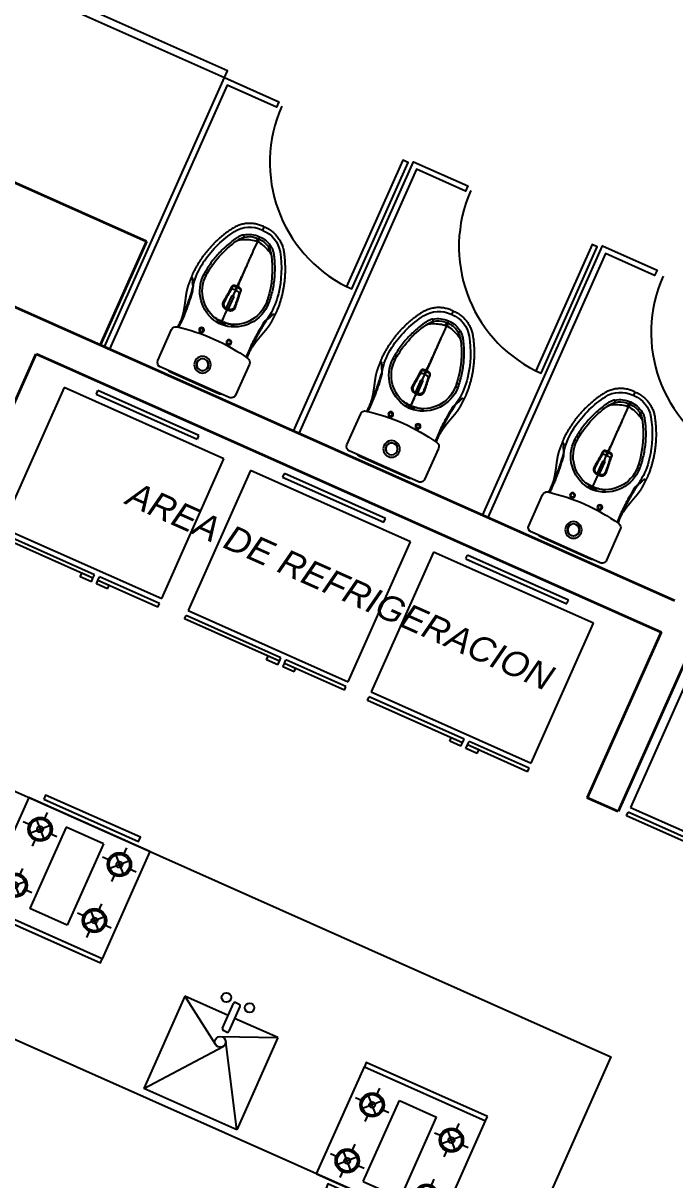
# Model space of a CAD drawing. Header units: millimetres. Extents: x 525387 to 527545, y 2235066 to 2235448.
# Drawn here: x 525570.26 to 525573.13, y 2235263.93 to 2235269.03 of the extents above; entities that cross this region are included whole.
import ezdxf
from ezdxf.enums import TextEntityAlignment as Align

# ---------------------------------------------------------------- set-up
doc = ezdxf.new("R2010")
doc.units = ezdxf.units.MM
doc.layers.add('jardin', color=72, linetype='Continuous', lineweight=5)
doc.layers.add('muro', color=5, linetype='Continuous', lineweight=35)
for name, color, linetype in [('muebles', 2, 'Continuous'), ('MUEBLES FIJOS', 2, 'Continuous'), ('pie de plano', 7, 'Continuous'), ('PISOS', 7, 'Continuous'), ('ventanas', 3, 'Continuous')]:
    doc.layers.add(name, color=color, linetype=linetype)
doc.styles.add('ARIAL', font='ariali.ttf')

# ---------------------------------------------------------------- blocks, each defined once
blk = doc.blocks.new('ESTUFA')
at = {"layer": 'muebles'}
for p, q in [((0.325, 0.5973), (-0.325, 0.5973)), ((-0.325, 0.5973), (-0.325, 0.0223)), ((-0.2106, 0.5275), (-0.2106, 0.5675)), ((0.2143, 0.5275), (0.2143, 0.5675)), ((0.325, 0.5973), (0.325, 0.0223)), ((-0.246, 0.5129), (-0.1753, 0.4422)), ((-0.246, 0.4422), (-0.1753, 0.5129)), ((-0.0985, 0.5384), (-0.0985, 0.1034)), ((0.1015, 0.5384), (-0.0985, 0.5384)), ((0.1015, 0.5384), (0.1015, 0.1034)), ((0.179, 0.5129), (0.2497, 0.4422)), ((0.179, 0.4422), (0.2497, 0.5129)), ((-0.2606, 0.4775), (-0.3006, 0.4775)), ((-0.1206, 0.4775), (-0.1606, 0.4775)), ((0.1643, 0.4775), (0.1243, 0.4775)), ((0.3043, 0.4775), (0.2643, 0.4775)), ((-0.2106, 0.3875), (-0.2106, 0.4275)), ((0.2143, 0.3875), (0.2143, 0.4275)), ((-0.2106, 0.2275), (-0.2106, 0.2675)), ((0.2143, 0.2275), (0.2143, 0.2675)), ((-0.2606, 0.1775), (-0.3006, 0.1775)), ((-0.246, 0.2129), (-0.1753, 0.1422)), ((-0.246, 0.1422), (-0.1753, 0.2129)), ((-0.1206, 0.1775), (-0.1606, 0.1775)), ((0.1643, 0.1775), (0.1243, 0.1775)), ((0.179, 0.2129), (0.2497, 0.1422)), ((0.179, 0.1422), (0.2497, 0.2129)), ((0.3043, 0.1775), (0.2643, 0.1775)), ((-0.2106, 0.0875), (-0.2106, 0.1275)), ((0.2143, 0.0875), (0.2143, 0.1275)), ((0.1015, 0.1034), (-0.0985, 0.1034)), ((0.325, 0.0223), (-0.325, 0.0223))]:
    blk.add_line(p, q, dxfattribs=at)
at = {"layer": 'muebles', "ltscale": 0.35}
for points in [[(-0.2545, 0.6196), (0.2545, 0.6196), (0.2545, 0.6419), (-0.2545, 0.6419)], [(-0.325, 0), (0.325, 0), (0.325, 0.0223), (-0.325, 0.0223)]]:
    blk.add_lwpolyline(points, close=True, dxfattribs=at)
at = {"layer": 'muebles'}
for centre, radius in [((-0.2106, 0.4775), 0.0583), ((-0.2106, 0.4775), 0.05), ((0.2143, 0.4775), 0.0583), ((0.2143, 0.4775), 0.05), ((-0.2106, 0.4775), 0.0146), ((0.2143, 0.4775), 0.0146), ((-0.2106, 0.1775), 0.0583), ((-0.2106, 0.1775), 0.05), ((0.2143, 0.1775), 0.0583), ((0.2143, 0.1775), 0.05), ((-0.2106, 0.1775), 0.0146), ((0.2143, 0.1775), 0.0146)]:
    blk.add_circle(centre, radius, dxfattribs=at)
blk = doc.blocks.new('Muko07pl')
at = {"color": 0, "linetype": 'ByBlock'}
for p, q in [((-0.2238, 0), (0.2238, 0)), ((-0.2238, -0.0155), (-0.2238, 0)), ((0.2238, -0.0155), (0.2238, 0)), ((-0.3543, -0.0443), (0.3543, -0.0443)), ((-0.3543, -0.6643), (-0.3543, -0.0443)), ((-0.2238, -0.0177), (0.2238, -0.0177)), ((0.3543, -0.0443), (0.3543, -0.6643)), ((0.3543, -0.6643), (-0.3543, -0.6643)), ((-0.3543, -0.6864), (-0.0886, -0.6864)), ((-0.3543, -0.7019), (-0.3543, -0.6864)), ((-0.3543, -0.7019), (-0.0886, -0.7019)), ((-0.1383, -0.7019), (-0.0886, -0.7019)), ((-0.1383, -0.7174), (-0.1383, -0.7019)), ((-0.0886, -0.7019), (-0.0886, -0.6864)), ((-0.0886, -0.7174), (-0.0886, -0.7019)), ((-0.0663, -0.6864), (0.3543, -0.6864)), ((-0.0663, -0.7019), (-0.0663, -0.6864)), ((-0.0663, -0.7174), (-0.0663, -0.7019)), ((-0.0663, -0.7019), (-0.0166, -0.7019)), ((-0.0663, -0.7019), (0.3543, -0.7019)), ((-0.0166, -0.7174), (-0.0166, -0.7019)), ((0.3543, -0.7019), (0.3543, -0.6864)), ((-0.1383, -0.7174), (-0.0886, -0.7174)), ((-0.0663, -0.7174), (-0.0166, -0.7174))]:
    blk.add_line(p, q, dxfattribs=at)
blk = doc.blocks.new('XR-PE-N1 TLFAI QRO$0$WC-BOLMEN-PLANTA')
for p, q in [((-0.0254, -0.099), (-0.026, -0.099)), ((0.0256, -0.099), (0.0261, -0.099)), ((-0.026, -0.1095), (-0.0254, -0.1095)), ((0.0261, -0.1095), (0.0256, -0.1095)), ((-0.0171, -0.3116), (-0.0186, -0.3011)), ((-0.0079, -0.3105), (-0.0087, -0.3)), ((0.0001, -0.3102), (0.0001, -0.2995)), ((0.008, -0.3105), (0.0088, -0.3)), ((0.0172, -0.3116), (0.0187, -0.3011)), ((-0.0092, -0.3132), (-0.0171, -0.3116)), ((0.0001, -0.3132), (-0.0092, -0.3132)), ((0.0001, -0.3132), (-0.0079, -0.3105)), ((0.0001, -0.3102), (0.0001, -0.3132)), ((0.0001, -0.3132), (0.008, -0.3105)), ((0.0001, -0.3132), (0.0093, -0.3132)), ((0.0093, -0.3132), (0.0172, -0.3116)), ((-0.0047, -0.3748), (-0.0027, -0.3746)), ((-0.0047, -0.3762), (-0.0047, -0.3748)), ((0.0048, -0.3762), (-0.0047, -0.3762)), ((-0.0047, -0.3763), (-0.0047, -0.436)), ((-0.0002, -0.3743), (-0.0027, -0.3746)), ((-0.0027, -0.3746), (-0.0027, -0.3746)), ((-0.0009, -0.3708), (-0.0011, -0.3709)), ((-0.001, -0.3699), (-0.0009, -0.3699)), ((-0.0002, -0.3743), (0.0003, -0.3743)), ((0.0028, -0.3746), (0.0003, -0.3743)), ((0.001, -0.3699), (0.0012, -0.3699)), ((0.0013, -0.3709), (0.001, -0.3708)), ((0.0029, -0.3746), (0.0028, -0.3746)), ((0.0029, -0.3746), (0.0048, -0.3748)), ((0.0048, -0.3762), (0.0048, -0.3748)), ((0.0048, -0.3763), (0.0048, -0.436)), ((0.0048, -0.436), (-0.0047, -0.436)), ((0.0001, -0.436), (0.0001, -0.464)), ((-0.1456, -0.4698), (-0.1562, -0.4704)), ((-0.1456, -0.4698), (-0.1456, -0.4698)), ((-0.1456, -0.4698), (-0.1456, -0.4698)), ((-0.0023, -0.4784), (-0.001, -0.4785)), ((-0.001, -0.4821), (-0.0016, -0.482)), ((0.0011, -0.4785), (0.0025, -0.4784)), ((0.0017, -0.482), (0.0011, -0.4821)), ((0.1446, -0.4839), (0.1446, -0.4839)), ((0.1457, -0.4698), (0.1457, -0.4698)), ((0.1457, -0.4698), (0.1563, -0.4704)), ((0.1457, -0.4698), (0.1457, -0.4698)), ((0.0001, -0.6985), (0.0001, -0.6514)), ((-0.0673, -0.6784), (-0.06, -0.6927)), ((-0.06, -0.6927), (-0.0662, -0.7012)), ((-0.007, -0.6985), (0.0001, -0.7098)), ((-0.007, -0.6985), (0.0001, -0.6985)), ((0.0001, -0.6985), (0.0001, -0.7098)), ((0.0072, -0.6985), (0.0001, -0.6985)), ((0.0072, -0.6985), (0.0001, -0.7098)), ((0.0001, -0.7098), (0.0001, -0.7117)), ((0.0001, -0.7218), (0.0001, -0.7117)), ((0.0675, -0.6784), (0.0601, -0.6927)), ((0.0601, -0.6927), (0.0664, -0.7012)), ((0.0001, -0.7697), (0.0001, -0.7533))]:
    blk.add_line(p, q)
blk.add_lwpolyline([(0.1667, -0.02), (-0.1667, -0.02, 0.413387), (-0.1876, -0.0409), (-0.1876, -0.1905, 0.356654), (-0.171, -0.2109, 0.100636), (0.1711, -0.2109, 0.356516), (0.1877, -0.1905), (0.1877, -0.0409, 0.415081)], format="xyb", close=True)
for points in [[(-0.1288, -0.02, -0.066495), (-0.1169, -0.0179), (0.113, -0.0179, -0.088429), (0.1289, -0.02)], [(0.1552, -0.485, 0.011317), (0.1563, -0.4704, 0.387101), (0.0187, -0.3011, 0.013621), (0.0088, -0.3), (0.0001, -0.2995), (-0.0087, -0.3, 0.013621), (-0.0186, -0.3011, 0.387101), (-0.1562, -0.4704, 0.011317), (-0.155, -0.485)], [(0.1457, -0.4698, 0.386748), (0.0172, -0.3116)]]:
    blk.add_lwpolyline(points, format="xyb")
for centre, radius in [((0.0001, -0.1042), 0.0365), ((0.0001, -0.1042), 0.0266), ((0.0001, -0.1042), 0.026), ((-0.0658, -0.2422), 0.0112), ((-0.0658, -0.2422), 0.00767), ((0.066, -0.2422), 0.0112), ((0.066, -0.2422), 0.00767)]:
    blk.add_circle(centre, radius)
for centre, radius, start, end in [((-0.3577, -0.238), 0.191, 352.6608, 1.9892), ((0.357, -0.238), 0.1902, 180.3084, 187.357), ((0.357, -0.238), 0.1902, 178.0076, 178.3938), ((0.0056, -0.4613), 0.1514, 98.6327, 183.2082), ((-0.0092, -0.4337), 0.1204, 90, 104.7545), ((0.0059, -0.4721), 0.1621, 94.8594, 98.1547), ((0.0018, -0.4302), 0.12, 90.851, 94.6362), ((-7.4242, -0.212), 7.4248, 358.78118, 359.21932), ((-0.0017, -0.4302), 0.12, 85.3638, 89.149), ((7.4243, -0.212), 7.4248, 180.78031, 181.21882), ((-0.0058, -0.4721), 0.1621, 81.8453, 85.1406), ((0.0093, -0.4337), 0.1204, 75.2459, 90), ((-0.0398, -0.4409), 0.1429, 163.8324, 172.9595), ((-0.0399, -0.4409), 0.1429, 157.0186, 163.8335), ((-0.0686, -0.3974), 0.0413, 4.564, 6.0134), ((4.0979, -0.0243), 4.1418, 185.1226, 186.1701), ((0.0001, -0.3764), 0.00654, 81.8012, 98.1988), ((0.0985, -0.3533), 0.1009, 190.0345, 192.0312), ((0.0001, -0.3788), 0.00802, 83.3196, 96.6804), ((-0.0983, -0.3533), 0.1009, 347.9688, 349.9655), ((-4.0545, -0.0286), 4.0984, 353.8244, 354.883), ((0.0687, -0.3974), 0.0413, 173.9866, 175.436), ((0.04, -0.4409), 0.1429, 16.1665, 22.9814), ((0.04, -0.4409), 0.1429, 7.0405, 16.1676), ((-0.2014, -0.4333), 0.000405, 245.7609, 248.4178), ((0.1506, -0.4644), 0.3348, 172.9595, 190.4916), ((-0.1505, -0.4644), 0.3348, 349.5084, 7.0405), ((0.2015, -0.4333), 0.000405, 291.5822, 294.2391), ((-0.1062, -0.9053), 0.4231, 95.1813, 96.6239), ((0.168, -0.4518), 0.314, 183.2759, 185.8632), ((0.2884, -0.4388), 0.4352, 185.9462, 212.4877), ((-0.0226, -0.4643), 0.000874, 177.5299, 185.3559), ((0.5527, -0.4812), 0.5537, 178.2435, 179.7223), ((0.0001, -0.4699), 0.00872, 262.9924, 277.0076), ((0.0001, -0.4784), 0.00387, 254.6943, 285.3057), ((-0.0006, -0.4632), 0.00107, 263.4365, 309.8712), ((0.0008, -0.4632), 0.00107, 230.1288, 276.5635), ((-0.5526, -0.4812), 0.5537, 0.2777, 1.7565), ((0.0228, -0.4643), 0.000874, 354.6441, 2.4701), ((-0.2883, -0.4388), 0.4352, 327.5123, 354.0538), ((-0.1678, -0.4518), 0.314, 354.1368, 356.7241), ((0.1064, -0.9053), 0.4231, 83.3761, 84.8187), ((0.2884, -0.4389), 0.4749, 190.4916, 213.0094), ((-0.2883, -0.4389), 0.4749, 326.9906, 349.5084), ((-0.0447, -0.6358), 0.0483, 211.4586, 242.0451), ((0.0448, -0.6358), 0.0483, 297.9549, 328.5847), ((-0.0071, -0.6308), 0.1226, 213.0094, 272.1861), ((-0.0128, -0.6303), 0.0783, 212.6694, 232.8909), ((0.0226, -0.509), 0.1918, 242.0447, 261.1157), ((-0.0024, -0.6128), 0.109, 234.1381, 271.274), ((-0.0058, -0.6227), 0.0886, 232.2656, 265.0335), ((0.2711, 3.0695), 3.7911, 265.6956, 265.7732), ((0.0009, -0.5936), 0.1181, 265.4841, 269.5711), ((0.0025, -0.6128), 0.109, 268.726, 305.8619), ((-0.0008, -0.5936), 0.1181, 270.4289, 274.5159), ((0.0072, -0.6308), 0.1226, 267.8139, 326.9906), ((-0.0225, -0.509), 0.1918, 278.8843, 297.9553), ((-0.2709, 3.0695), 3.7911, 274.2268, 274.3044), ((0.0059, -0.6227), 0.0886, 274.9692, 307.7317), ((0.0129, -0.6303), 0.0783, 307.1091, 327.3306), ((0.0001, -0.8174), 0.0641, 90, 92.1861), ((0.0001, -0.8174), 0.0641, 87.8139, 90)]:
    blk.add_arc(centre, radius, start, end)
for centre, major_axis, ratio, start_param, end_param in [((-0.0017, -0.368), (0.0003, -0.00329), 0.175516, 0.517002, 0.934789), ((-0.0014, -0.368), (0.00042, -0.00328), 0.112993, 0.515813, 0.92953), ((0.0015, -0.368), (-0.00042, -0.00328), 0.112993, -0.92953, -0.515813), ((0.0018, -0.368), (-0.0003, -0.00329), 0.175516, -0.934789, -0.517002), ((0.0018, -0.4817), (-0.00051, 0.00327), 0.239512, 0.248774, 1.669239), ((0.0029, -0.4815), (-0.00018, 0.0033), 0.371387, 0.262858, 1.681654)]:
    blk.add_ellipse(centre, major_axis=major_axis, ratio=ratio, start_param=start_param, end_param=end_param)
for points, degree, knots in [([(-0.1169, -0.0179), (-0.1169, -0.0179), (-0.1169, -0.0179), (-0.1169, -0.018), (-0.1169, -0.0181), (-0.1169, -0.0182), (-0.1169, -0.0183), (-0.1169, -0.0185), (-0.1169, -0.0187), (-0.1169, -0.0192), (-0.1168, -0.0195), (-0.1168, -0.0199), (-0.1168, -0.0199), (-0.1168, -0.0199)], 3, [0, 0, 0, 0, 0.125, 0.125, 0.1875, 0.1875, 0.25, 0.25, 0.375, 0.375, 0.5, 0.5, 0.5168859, 0.5168859, 0.5168859, 0.5168859]), ([(0.1131, -0.0199), (0.1131, -0.0199), (0.1131, -0.0199), (0.1131, -0.0195), (0.1131, -0.0192), (0.113, -0.0187), (0.113, -0.0185), (0.113, -0.0183), (0.113, -0.0182), (0.113, -0.0181), (0.113, -0.018), (0.113, -0.0179), (0.113, -0.0179), (0.113, -0.0179)], 3, [0.4831141, 0.4831141, 0.4831141, 0.4831141, 0.5, 0.5, 0.625, 0.625, 0.75, 0.75, 0.8125, 0.8125, 0.875, 0.875, 1, 1, 1, 1]), ([(-0.1788, -0.4034), (-0.1776, -0.3954), (-0.1766, -0.3874), (-0.1746, -0.3713), (-0.1736, -0.3633), (-0.1724, -0.3513), (-0.1719, -0.3473), (-0.1714, -0.3412), (-0.1712, -0.3392), (-0.1708, -0.3352), (-0.1706, -0.3332), (-0.1703, -0.3292), (-0.1701, -0.3272), (-0.1698, -0.3231), (-0.1696, -0.3211), (-0.1693, -0.3171), (-0.1692, -0.3151), (-0.1689, -0.3111), (-0.1687, -0.309), (-0.1683, -0.303), (-0.1681, -0.299), (-0.1677, -0.2909), (-0.1675, -0.2869), (-0.1671, -0.2788), (-0.167, -0.2747), (-0.1668, -0.2667), (-0.1667, -0.2626), (-0.1665, -0.2505), (-0.1665, -0.2424), (-0.1669, -0.2267), (-0.1672, -0.2191), (-0.1677, -0.2115)], 3, [0, 0, 0, 0, 0.125, 0.125, 0.25, 0.25, 0.3125, 0.3125, 0.34375, 0.34375, 0.375, 0.375, 0.40625, 0.40625, 0.4375, 0.4375, 0.46875, 0.46875, 0.5, 0.5, 0.5625, 0.5625, 0.625, 0.625, 0.6875, 0.6875, 0.75, 0.75, 0.875, 0.875, 0.9929148, 0.9929148, 0.9929148, 0.9929148]), ([(-0.1623, -0.2126), (-0.1619, -0.219), (-0.1617, -0.2255), (-0.1613, -0.2393), (-0.1612, -0.2466), (-0.1613, -0.2612), (-0.1615, -0.2686), (-0.162, -0.2832), (-0.1624, -0.2905), (-0.163, -0.3014), (-0.1633, -0.3051), (-0.1638, -0.3124), (-0.1641, -0.316), (-0.1647, -0.3233), (-0.165, -0.3269), (-0.1656, -0.3342), (-0.166, -0.3379), (-0.1678, -0.3561), (-0.1695, -0.3706), (-0.1714, -0.3851)], 3, [0.0139863, 0.0139863, 0.0139863, 0.0139863, 0.125, 0.125, 0.25, 0.25, 0.375, 0.375, 0.5, 0.5, 0.5625, 0.5625, 0.625, 0.625, 0.6875, 0.6875, 0.75, 0.75, 1, 1, 1, 1]), ([(0.1715, -0.3851), (0.1696, -0.3706), (0.1679, -0.3561), (0.1661, -0.3379), (0.1658, -0.3342), (0.1651, -0.3269), (0.1648, -0.3233), (0.1642, -0.316), (0.1639, -0.3124), (0.1634, -0.3051), (0.1632, -0.3014), (0.1625, -0.2905), (0.1622, -0.2832), (0.1616, -0.2686), (0.1615, -0.2612), (0.1614, -0.2466), (0.1614, -0.2393), (0.1618, -0.2255), (0.1621, -0.219), (0.1624, -0.2124)], 3, [0, 0, 0, 0, 0.25, 0.25, 0.3125, 0.3125, 0.375, 0.375, 0.4375, 0.4375, 0.5, 0.5, 0.625, 0.625, 0.75, 0.75, 0.875, 0.875, 0.9867119, 0.9867119, 0.9867119, 0.9867119]), ([(0.1678, -0.2115), (0.1673, -0.2191), (0.167, -0.2267), (0.1667, -0.2424), (0.1666, -0.2505), (0.1668, -0.2626), (0.1669, -0.2666), (0.1671, -0.2747), (0.1673, -0.2787), (0.1676, -0.2868), (0.1678, -0.2908), (0.1682, -0.2989), (0.1685, -0.3029), (0.1689, -0.309), (0.169, -0.311), (0.1693, -0.315), (0.1694, -0.3171), (0.1697, -0.3211), (0.1699, -0.3231), (0.1702, -0.3271), (0.1704, -0.3291), (0.1708, -0.3332), (0.1709, -0.3352), (0.1713, -0.3392), (0.1715, -0.3412), (0.1721, -0.3472), (0.1725, -0.3513), (0.1738, -0.3633), (0.1747, -0.3713), (0.1767, -0.3874), (0.1778, -0.3954), (0.1789, -0.4034)], 3, [0.0068379, 0.0068379, 0.0068379, 0.0068379, 0.125, 0.125, 0.25, 0.25, 0.3125, 0.3125, 0.375, 0.375, 0.4375, 0.4375, 0.5, 0.5, 0.53125, 0.53125, 0.5625, 0.5625, 0.59375, 0.59375, 0.625, 0.625, 0.65625, 0.65625, 0.6875, 0.6875, 0.75, 0.75, 0.875, 0.875, 1, 1, 1, 1]), ([(-0.2016, -0.4337), (-0.2014, -0.4274), (-0.2013, -0.4224), (-0.2011, -0.417), (-0.2009, -0.4124), (-0.2006, -0.4077), (-0.2003, -0.4035), (-0.2, -0.3993), (-0.1996, -0.3954), (-0.1992, -0.3915), (-0.1987, -0.3878), (-0.1982, -0.3841), (-0.1975, -0.3805), (-0.1969, -0.3769), (-0.1961, -0.3731), (-0.1953, -0.3695), (-0.1943, -0.3655), (-0.1934, -0.3617), (-0.1922, -0.3574), (-0.1911, -0.3533), (-0.1897, -0.3484), (-0.189, -0.3462), (-0.1882, -0.3435), (-0.1877, -0.3416), (-0.1868, -0.3385), (-0.186, -0.3358), (-0.1852, -0.3332), (-0.1844, -0.3305), (-0.1836, -0.3278), (-0.1818, -0.3215), (-0.1803, -0.3165), (-0.1786, -0.3102), (-0.1771, -0.3047), (-0.1755, -0.2985), (-0.1741, -0.2928), (-0.1726, -0.2865), (-0.1714, -0.2808), (-0.1702, -0.2747), (-0.1693, -0.2691), (-0.1687, -0.2657), (-0.1683, -0.2624)], 2, [0, 0, 0, 0.0433509, 0.0433509, 0.0867025, 0.0867025, 0.1300541, 0.1300541, 0.1734057, 0.1734057, 0.2167573, 0.2167573, 0.2601088, 0.2601088, 0.3034604, 0.3034604, 0.346812, 0.346812, 0.3901636, 0.3901636, 0.4335152, 0.4335152, 0.4551909, 0.4551909, 0.4768667, 0.4768667, 0.4985425, 0.4985425, 0.5202183, 0.5202183, 0.5635699, 0.5635699, 0.6069215, 0.6069215, 0.6502731, 0.6502731, 0.6936246, 0.6936246, 0.7369762, 0.7369762, 0.7621848, 0.7621848, 0.7621848]), ([(0.2017, -0.4337), (0.2016, -0.4274), (0.2014, -0.4224), (0.2012, -0.417), (0.201, -0.4124), (0.2008, -0.4077), (0.2005, -0.4035), (0.2001, -0.3993), (0.1997, -0.3954), (0.1993, -0.3915), (0.1988, -0.3878), (0.1983, -0.3841), (0.1977, -0.3805), (0.197, -0.3769), (0.1962, -0.3731), (0.1954, -0.3695), (0.1944, -0.3655), (0.1935, -0.3617), (0.1923, -0.3574), (0.1912, -0.3533), (0.1898, -0.3484), (0.1892, -0.3462), (0.1884, -0.3435), (0.1878, -0.3416), (0.1869, -0.3385), (0.1861, -0.3358), (0.1853, -0.3332), (0.1845, -0.3305), (0.1837, -0.3278), (0.1819, -0.3215), (0.1805, -0.3165), (0.1787, -0.3102), (0.1773, -0.3047), (0.1756, -0.2985), (0.1742, -0.2928), (0.1727, -0.2865), (0.1716, -0.2808), (0.1703, -0.2747), (0.1694, -0.2691), (0.1688, -0.2657), (0.1684, -0.2624)], 2, [0, 0, 0, 0.0433509, 0.0433509, 0.0867025, 0.0867025, 0.1300541, 0.1300541, 0.1734057, 0.1734057, 0.2167573, 0.2167573, 0.2601088, 0.2601088, 0.3034604, 0.3034604, 0.346812, 0.346812, 0.3901636, 0.3901636, 0.4335152, 0.4335152, 0.4551909, 0.4551909, 0.4768667, 0.4768667, 0.4985425, 0.4985425, 0.5202183, 0.5202183, 0.5635699, 0.5635699, 0.6069215, 0.6069215, 0.6502731, 0.6502731, 0.6936246, 0.6936246, 0.7369762, 0.7369762, 0.7621844, 0.7621844, 0.7621844]), ([(-0.0562, -0.3229), (-0.0556, -0.3227), (-0.0546, -0.3222), (-0.0532, -0.3217), (-0.0518, -0.3211), (-0.0499, -0.3204), (-0.0473, -0.3195), (-0.0438, -0.3183), (-0.0414, -0.3176), (-0.0398, -0.3172)], 3, [0.8798682, 0.8798682, 0.8798682, 0.8798682, 0.890957, 0.9004041, 0.9091875, 0.9229707, 0.9427097, 0.9683911, 1, 1, 1, 1]), ([(0.0399, -0.3172), (0.0414, -0.3176), (0.0435, -0.3182), (0.0468, -0.3193), (0.0495, -0.3202), (0.0519, -0.3211), (0.0542, -0.322), (0.0557, -0.3226), (0.0565, -0.323)], 3, [0, 0, 0, 0, 0.0307287, 0.0557896, 0.0752069, 0.090826, 0.1057082, 0.1219501, 0.1219501, 0.1219501, 0.1219501]), ([(-0.1788, -0.4034), (-0.181, -0.4065), (-0.1832, -0.41), (-0.1862, -0.4159), (-0.1871, -0.4179), (-0.1885, -0.4213), (-0.1889, -0.4224), (-0.1898, -0.4247), (-0.1902, -0.4258), (-0.1911, -0.4281), (-0.1915, -0.4292), (-0.1923, -0.4315), (-0.1927, -0.4326), (-0.1934, -0.434), (-0.1936, -0.4345), (-0.1941, -0.435), (-0.1944, -0.4352), (-0.1951, -0.4355), (-0.1956, -0.4354), (-0.197, -0.4352), (-0.1979, -0.4349), (-0.1997, -0.4343), (-0.2006, -0.434), (-0.2015, -0.4337)], 3, [0, 0, 0, 0, 0.25, 0.25, 0.375, 0.375, 0.4375, 0.4375, 0.5, 0.5, 0.5625, 0.5625, 0.625, 0.625, 0.65625, 0.65625, 0.6875, 0.6875, 0.75, 0.75, 0.875, 0.875, 1, 1, 1, 1]), ([(-0.1714, -0.3851), (-0.172, -0.3866), (-0.1727, -0.3882), (-0.174, -0.3913), (-0.1746, -0.3929), (-0.1755, -0.3952), (-0.1758, -0.396), (-0.1764, -0.3975), (-0.1767, -0.3983), (-0.1772, -0.3998), (-0.1775, -0.4006), (-0.178, -0.4017), (-0.1781, -0.4021), (-0.1784, -0.4026), (-0.1784, -0.4028), (-0.1786, -0.4031), (-0.1787, -0.4033), (-0.1788, -0.4034)], 3, [0, 0, 0, 0, 0.25, 0.25, 0.5, 0.5, 0.625, 0.625, 0.75, 0.75, 0.875, 0.875, 0.9375, 0.9375, 0.96875, 0.96875, 1, 1, 1, 1]), ([(-0.0235, -0.4643), (-0.0236, -0.4621), (-0.0236, -0.46), (-0.0237, -0.4557), (-0.0237, -0.4535), (-0.024, -0.4489), (-0.0243, -0.4465), (-0.0247, -0.4416), (-0.025, -0.4391), (-0.0258, -0.4318), (-0.0264, -0.4269), (-0.0274, -0.4172), (-0.0279, -0.4125), (-0.0286, -0.4055), (-0.0289, -0.4032), (-0.0292, -0.3998), (-0.0293, -0.3987), (-0.0295, -0.3964), (-0.0297, -0.3953), (-0.0299, -0.3919), (-0.0298, -0.3896), (-0.0287, -0.3851), (-0.0278, -0.383), (-0.026, -0.38), (-0.0253, -0.379), (-0.0237, -0.3772), (-0.0228, -0.3763), (-0.021, -0.3748), (-0.0199, -0.3741), (-0.0178, -0.3729), (-0.0167, -0.3724), (-0.0144, -0.3715), (-0.0131, -0.3712), (-0.0107, -0.3708), (-0.0095, -0.3707), (-0.0059, -0.3704), (-0.0034, -0.3701), (-0.001, -0.3699)], 3, [0, 0, 0, 0, 0.0625, 0.0625, 0.125, 0.125, 0.1875, 0.1875, 0.25, 0.25, 0.375, 0.375, 0.5, 0.5, 0.5625, 0.5625, 0.59375, 0.59375, 0.625, 0.625, 0.6875, 0.6875, 0.75, 0.75, 0.78125, 0.78125, 0.8125, 0.8125, 0.84375, 0.84375, 0.875, 0.875, 0.90625, 0.90625, 0.9375, 0.9375, 1, 1, 1, 1]), ([(-0.0011, -0.3709), (-0.0028, -0.3711), (-0.0045, -0.3713), (-0.007, -0.3715), (-0.0078, -0.3716), (-0.0095, -0.3718), (-0.0103, -0.3719), (-0.0119, -0.3721), (-0.0128, -0.3723), (-0.0144, -0.3728), (-0.0152, -0.3731), (-0.0176, -0.3742), (-0.019, -0.375), (-0.0217, -0.3772), (-0.0228, -0.3784), (-0.0248, -0.381), (-0.0256, -0.3825), (-0.0268, -0.3854), (-0.0272, -0.387), (-0.0275, -0.3893), (-0.0276, -0.3901), (-0.0276, -0.3912), (-0.0276, -0.3916), (-0.0276, -0.3924), (-0.0275, -0.3927), (-0.0275, -0.3931)], 3, [0, 0, 0, 0, 0.125, 0.125, 0.1875, 0.1875, 0.25, 0.25, 0.3125, 0.3125, 0.375, 0.375, 0.5, 0.5, 0.625, 0.625, 0.75, 0.75, 0.875, 0.875, 0.9375, 0.9375, 0.96875, 0.96875, 1, 1, 1, 1]), ([(-0.0007, -0.4642), (-0.0021, -0.464), (-0.0035, -0.4639), (-0.0063, -0.4635), (-0.0077, -0.4633), (-0.0104, -0.4629), (-0.0118, -0.4627), (-0.0138, -0.4622), (-0.0145, -0.4621), (-0.0158, -0.4616), (-0.0164, -0.4612), (-0.0173, -0.4602), (-0.0177, -0.4596), (-0.018, -0.4587), (-0.0181, -0.4583), (-0.0182, -0.4577), (-0.0183, -0.4574), (-0.0186, -0.4557), (-0.0189, -0.4545), (-0.0197, -0.4506), (-0.0201, -0.4481), (-0.0212, -0.4407), (-0.0217, -0.4359), (-0.0225, -0.4266), (-0.0229, -0.4221), (-0.0234, -0.4154), (-0.0235, -0.4131), (-0.0238, -0.4086), (-0.0239, -0.4064), (-0.0242, -0.4019), (-0.0243, -0.3996), (-0.0245, -0.3962), (-0.0245, -0.3951), (-0.0246, -0.3928), (-0.0247, -0.3917), (-0.0245, -0.3883), (-0.0239, -0.3861), (-0.0219, -0.382), (-0.0204, -0.38), (-0.0173, -0.3777), (-0.0162, -0.3771), (-0.0137, -0.376), (-0.0124, -0.3757), (-0.0103, -0.3754), (-0.0096, -0.3753), (-0.0083, -0.3751), (-0.0076, -0.3751), (-0.0055, -0.3748), (-0.0041, -0.3747), (-0.0027, -0.3746)], 3, [0, 0, 0, 0, 0.03125, 0.03125, 0.0625, 0.0625, 0.09375, 0.09375, 0.109375, 0.109375, 0.125, 0.125, 0.140625, 0.140625, 0.148437, 0.148437, 0.15625, 0.15625, 0.1875, 0.1875, 0.25, 0.25, 0.375, 0.375, 0.5, 0.5, 0.5625, 0.5625, 0.625, 0.625, 0.6875, 0.6875, 0.71875, 0.71875, 0.75, 0.75, 0.8125, 0.8125, 0.875, 0.875, 0.90625, 0.90625, 0.9375, 0.9375, 0.953125, 0.953125, 0.96875, 0.96875, 1, 1, 1, 1]), ([(-0.0104, -0.3754), (-0.0091, -0.3752), (-0.0071, -0.375), (-0.0054, -0.3749), (-0.0047, -0.3748)], 3, [0.8014449, 0.8014449, 0.8014449, 0.8014449, 0.9375114, 1, 1, 1, 1]), ([(0.0009, -0.4642), (0.0022, -0.464), (0.0036, -0.4639), (0.0064, -0.4635), (0.0078, -0.4633), (0.0105, -0.4629), (0.0119, -0.4627), (0.0139, -0.4622), (0.0146, -0.4621), (0.0159, -0.4616), (0.0165, -0.4612), (0.0174, -0.4602), (0.0178, -0.4596), (0.0181, -0.4587), (0.0182, -0.4583), (0.0183, -0.4577), (0.0184, -0.4574), (0.0188, -0.4557), (0.019, -0.4545), (0.0198, -0.4506), (0.0202, -0.4481), (0.0213, -0.4407), (0.0218, -0.4359), (0.0227, -0.4266), (0.023, -0.4221), (0.0235, -0.4154), (0.0236, -0.4131), (0.0239, -0.4086), (0.024, -0.4064), (0.0243, -0.4019), (0.0244, -0.3996), (0.0246, -0.3962), (0.0246, -0.3951), (0.0247, -0.3928), (0.0248, -0.3917), (0.0246, -0.3883), (0.024, -0.3861), (0.022, -0.382), (0.0205, -0.38), (0.0174, -0.3777), (0.0163, -0.3771), (0.0138, -0.376), (0.0125, -0.3757), (0.0105, -0.3754), (0.0098, -0.3753), (0.0084, -0.3751), (0.0077, -0.3751), (0.0056, -0.3748), (0.0043, -0.3747), (0.0029, -0.3746)], 3, [0, 0, 0, 0, 0.03125, 0.03125, 0.0625, 0.0625, 0.09375, 0.09375, 0.109375, 0.109375, 0.125, 0.125, 0.140625, 0.140625, 0.148437, 0.148437, 0.15625, 0.15625, 0.1875, 0.1875, 0.25, 0.25, 0.375, 0.375, 0.5, 0.5, 0.5625, 0.5625, 0.625, 0.625, 0.6875, 0.6875, 0.71875, 0.71875, 0.75, 0.75, 0.8125, 0.8125, 0.875, 0.875, 0.90625, 0.90625, 0.9375, 0.9375, 0.953125, 0.953125, 0.96875, 0.96875, 1, 1, 1, 1]), ([(0.0012, -0.3699), (0.0036, -0.3701), (0.006, -0.3704), (0.0096, -0.3707), (0.0108, -0.3708), (0.0132, -0.3712), (0.0144, -0.3715), (0.0168, -0.3724), (0.0179, -0.3729), (0.02, -0.3741), (0.0211, -0.3748), (0.023, -0.3763), (0.0238, -0.3772), (0.0254, -0.379), (0.0261, -0.38), (0.028, -0.383), (0.0289, -0.3852), (0.0299, -0.3897), (0.03, -0.392), (0.0298, -0.3954), (0.0296, -0.3965), (0.0294, -0.3988), (0.0293, -0.3999), (0.029, -0.4033), (0.0287, -0.4056), (0.028, -0.4126), (0.0275, -0.4173), (0.0265, -0.427), (0.0259, -0.432), (0.0251, -0.4394), (0.0248, -0.4418), (0.0244, -0.4467), (0.0242, -0.4491), (0.0239, -0.4537), (0.0238, -0.4558), (0.0237, -0.46), (0.0237, -0.4621), (0.0236, -0.4643)], 3, [0, 0, 0, 0, 0.0625, 0.0625, 0.09375, 0.09375, 0.125, 0.125, 0.15625, 0.15625, 0.1875, 0.1875, 0.21875, 0.21875, 0.25, 0.25, 0.3125, 0.3125, 0.375, 0.375, 0.40625, 0.40625, 0.4375, 0.4375, 0.5, 0.5, 0.625, 0.625, 0.75, 0.75, 0.8125, 0.8125, 0.875, 0.875, 0.9375, 0.9375, 1, 1, 1, 1]), ([(0.0276, -0.3931), (0.0279, -0.3901), (0.0275, -0.3869), (0.0257, -0.3825), (0.0249, -0.3811), (0.023, -0.3784), (0.0219, -0.3772), (0.0193, -0.3751), (0.0178, -0.3742), (0.0147, -0.3728), (0.013, -0.3723), (0.0105, -0.3719), (0.0097, -0.3718), (0.008, -0.3716), (0.0071, -0.3715), (0.0046, -0.3713), (0.0029, -0.3711), (0.0013, -0.3709)], 3, [0, 0, 0, 0, 0.25, 0.25, 0.375, 0.375, 0.5, 0.5, 0.625, 0.625, 0.75, 0.75, 0.8125, 0.8125, 0.875, 0.875, 1, 1, 1, 1]), ([(0.0048, -0.3748), (0.0054, -0.3749), (0.0072, -0.375), (0.0099, -0.3753), (0.0121, -0.3756), (0.013, -0.3758)], 3, [0, 0, 0, 0, 0.0632414, 0.2157673, 0.3169243, 0.3169243, 0.3169243, 0.3169243]), ([(0.1789, -0.4034), (0.1788, -0.4033), (0.1787, -0.4031), (0.1786, -0.4028), (0.1785, -0.4026), (0.1783, -0.4021), (0.1781, -0.4017), (0.1777, -0.4006), (0.1774, -0.3998), (0.1768, -0.3983), (0.1765, -0.3975), (0.1759, -0.396), (0.1756, -0.3952), (0.1747, -0.3929), (0.1741, -0.3913), (0.1728, -0.3882), (0.1722, -0.3866), (0.1715, -0.3851)], 3, [0, 0, 0, 0, 0.03125, 0.03125, 0.0625, 0.0625, 0.125, 0.125, 0.25, 0.25, 0.375, 0.375, 0.5, 0.5, 0.75, 0.75, 1, 1, 1, 1]), ([(0.1789, -0.4034), (0.1811, -0.4065), (0.1833, -0.41), (0.1863, -0.4159), (0.1872, -0.4179), (0.1886, -0.4213), (0.189, -0.4224), (0.1899, -0.4247), (0.1903, -0.4258), (0.1912, -0.4281), (0.1916, -0.4292), (0.1924, -0.4315), (0.1928, -0.4326), (0.1935, -0.434), (0.1938, -0.4345), (0.1942, -0.435), (0.1945, -0.4352), (0.1952, -0.4355), (0.1957, -0.4354), (0.1971, -0.4352), (0.198, -0.4349), (0.1998, -0.4343), (0.2008, -0.434), (0.2017, -0.4337)], 3, [0, 0, 0, 0, 0.25, 0.25, 0.375, 0.375, 0.4375, 0.4375, 0.5, 0.5, 0.5625, 0.5625, 0.625, 0.625, 0.65625, 0.65625, 0.6875, 0.6875, 0.75, 0.75, 0.875, 0.875, 1, 1, 1, 1]), ([(-0.0662, -0.7012), (-0.0702, -0.6982), (-0.0739, -0.695), (-0.0808, -0.6879), (-0.0839, -0.684), (-0.088, -0.6778), (-0.0893, -0.6757), (-0.092, -0.6714), (-0.0932, -0.6693), (-0.0971, -0.6629), (-0.0995, -0.6586), (-0.1115, -0.6368), (-0.12, -0.6188), (-0.1307, -0.5911), (-0.134, -0.5817), (-0.14, -0.5628), (-0.1426, -0.5532), (-0.1473, -0.534), (-0.1493, -0.5243), (-0.1526, -0.5048), (-0.154, -0.4949), (-0.155, -0.485)], 3, [0, 0, 0, 0, 0.0625, 0.0625, 0.125, 0.125, 0.15625, 0.15625, 0.1875, 0.1875, 0.25, 0.25, 0.5, 0.5, 0.625, 0.625, 0.75, 0.75, 0.875, 0.875, 1, 1, 1, 1]), ([(-0.0016, -0.482), (-0.0023, -0.482), (-0.0029, -0.4819), (-0.0043, -0.4817), (-0.005, -0.4817), (-0.0071, -0.4814), (-0.0085, -0.4812), (-0.0105, -0.481), (-0.0112, -0.4809), (-0.0126, -0.4807), (-0.0133, -0.4806), (-0.0153, -0.4802), (-0.0167, -0.4796), (-0.019, -0.4781), (-0.0201, -0.4771), (-0.0217, -0.4748), (-0.0223, -0.4735), (-0.0229, -0.4716), (-0.0231, -0.4709), (-0.0233, -0.4695), (-0.0233, -0.4689), (-0.0234, -0.4669), (-0.0235, -0.4656), (-0.0235, -0.4644)], 3, [0, 0, 0, 0, 0.0625, 0.0625, 0.125, 0.125, 0.25, 0.25, 0.3125, 0.3125, 0.375, 0.375, 0.5, 0.5, 0.625, 0.625, 0.75, 0.75, 0.8125, 0.8125, 0.875, 0.875, 1, 1, 1, 1]), ([(-0.0199, -0.4701), (-0.0197, -0.4717), (-0.0191, -0.4734), (-0.0168, -0.4761), (-0.0152, -0.4771), (-0.0129, -0.4775), (-0.0124, -0.4775), (-0.0115, -0.4776), (-0.011, -0.4777), (-0.0097, -0.4778), (-0.0087, -0.4779), (-0.0069, -0.478), (-0.006, -0.4781), (-0.0046, -0.4782), (-0.0041, -0.4782), (-0.0032, -0.4783), (-0.0028, -0.4783), (-0.0023, -0.4784)], 3, [0, 0, 0, 0, 0.25, 0.25, 0.5, 0.5, 0.5625, 0.5625, 0.625, 0.625, 0.75, 0.75, 0.875, 0.875, 0.9375, 0.9375, 1, 1, 1, 1]), ([(-0.0016, -0.482), (-0.0016, -0.4816), (-0.0016, -0.4812), (-0.0016, -0.4804), (-0.0016, -0.4801), (-0.0018, -0.4794), (-0.0019, -0.4791), (-0.0021, -0.4787), (-0.0022, -0.4785), (-0.0023, -0.4784)], 3, [0, 0, 0, 0, 0.25, 0.25, 0.5, 0.5, 0.75, 0.75, 1, 1, 1, 1]), ([(0.0001, -0.6514), (0.0001, -0.6507), (0.0001, -0.65), (0, -0.6485), (0, -0.6478), (0, -0.6456), (0, -0.6441), (0, -0.6397), (0, -0.6367), (-0.0001, -0.6275), (-0.0001, -0.6211), (-0.0002, -0.6081), (-0.0002, -0.6014), (-0.0003, -0.5876), (-0.0004, -0.5804), (-0.0004, -0.5659), (-0.0005, -0.5585), (-0.0005, -0.5436), (-0.0006, -0.536), (-0.0007, -0.5207), (-0.0007, -0.513), (-0.001, -0.5014), (-0.0012, -0.4975), (-0.0015, -0.4897), (-0.0017, -0.4858), (-0.0016, -0.482)], 3, [0, 0, 0, 0, 0.015625, 0.015625, 0.03125, 0.03125, 0.0625, 0.0625, 0.125, 0.125, 0.25, 0.25, 0.375, 0.375, 0.5, 0.5, 0.625, 0.625, 0.75, 0.75, 0.875, 0.875, 0.9375, 0.9375, 1, 1, 1, 1]), ([(-0.001, -0.4785), (-0.0009, -0.4786), (-0.0009, -0.4788), (-0.0008, -0.4793), (-0.0008, -0.4796), (-0.0007, -0.4802), (-0.0008, -0.4806), (-0.0008, -0.4813), (-0.0009, -0.4817), (-0.001, -0.4821)], 3, [0, 0, 0, 0, 0.25, 0.25, 0.5, 0.5, 0.75, 0.75, 1, 1, 1, 1]), ([(0.0001, -0.6514), (0.0001, -0.6507), (0.0001, -0.65), (0.0001, -0.6485), (0.0001, -0.6478), (0.0001, -0.6456), (0.0001, -0.6441), (0.0001, -0.6397), (0.0002, -0.6367), (0.0002, -0.6275), (0.0002, -0.6211), (0.0003, -0.6081), (0.0004, -0.6014), (0.0004, -0.5876), (0.0005, -0.5804), (0.0006, -0.5659), (0.0006, -0.5585), (0.0007, -0.5436), (0.0007, -0.536), (0.0008, -0.5207), (0.0009, -0.513), (0.0012, -0.5014), (0.0013, -0.4975), (0.0016, -0.4897), (0.0019, -0.4858), (0.0017, -0.482)], 3, [0, 0, 0, 0, 0.015625, 0.015625, 0.03125, 0.03125, 0.0625, 0.0625, 0.125, 0.125, 0.25, 0.25, 0.375, 0.375, 0.5, 0.5, 0.625, 0.625, 0.75, 0.75, 0.875, 0.875, 0.9375, 0.9375, 1, 1, 1, 1]), ([(0.0236, -0.4644), (0.0236, -0.4656), (0.0235, -0.4669), (0.0234, -0.4688), (0.0234, -0.4695), (0.0232, -0.4708), (0.0231, -0.4715), (0.0225, -0.4734), (0.0219, -0.4747), (0.0203, -0.477), (0.0193, -0.478), (0.0169, -0.4795), (0.0156, -0.4801), (0.0136, -0.4806), (0.0129, -0.4807), (0.0115, -0.4808), (0.0108, -0.4809), (0.0087, -0.4812), (0.0073, -0.4814), (0.0052, -0.4817), (0.0045, -0.4817), (0.0031, -0.4819), (0.0024, -0.482), (0.0017, -0.482)], 3, [0, 0, 0, 0, 0.125, 0.125, 0.1875, 0.1875, 0.25, 0.25, 0.375, 0.375, 0.5, 0.5, 0.625, 0.625, 0.6875, 0.6875, 0.75, 0.75, 0.875, 0.875, 0.9375, 0.9375, 1, 1, 1, 1]), ([(0.0025, -0.4784), (0.0033, -0.4783), (0.0042, -0.4782), (0.0061, -0.4781), (0.007, -0.478), (0.0088, -0.4779), (0.0098, -0.4778), (0.0111, -0.4777), (0.0116, -0.4776), (0.0125, -0.4775), (0.013, -0.4775), (0.0153, -0.4771), (0.0169, -0.4761), (0.0193, -0.4734), (0.0199, -0.4717), (0.02, -0.4701)], 3, [0, 0, 0, 0, 0.125, 0.125, 0.25, 0.25, 0.375, 0.375, 0.4375, 0.4375, 0.5, 0.5, 0.75, 0.75, 1, 1, 1, 1]), ([(0.0664, -0.7012), (0.0704, -0.6982), (0.0741, -0.695), (0.0809, -0.6879), (0.084, -0.684), (0.0882, -0.6778), (0.0895, -0.6757), (0.0921, -0.6714), (0.0934, -0.6693), (0.0972, -0.6629), (0.0997, -0.6586), (0.1117, -0.6368), (0.1201, -0.6188), (0.1309, -0.5911), (0.1342, -0.5817), (0.1401, -0.5628), (0.1427, -0.5532), (0.1474, -0.534), (0.1494, -0.5243), (0.1528, -0.5048), (0.1541, -0.4949), (0.1552, -0.485)], 3, [0, 0, 0, 0, 0.0625, 0.0625, 0.125, 0.125, 0.15625, 0.15625, 0.1875, 0.1875, 0.25, 0.25, 0.5, 0.5, 0.625, 0.625, 0.75, 0.75, 0.875, 0.875, 1, 1, 1, 1])]:
    blk.add_open_spline(points, degree=degree, knots=knots)
for points in [[(-0.0245, -0.3902), (-0.0245, -0.3898), (-0.0245, -0.3895), (-0.0245, -0.3892)], [(-0.02, -0.4695), (-0.0199, -0.4697), (-0.0199, -0.4699), (-0.0199, -0.4701)], [(0.02, -0.4701), (0.0201, -0.4699), (0.0201, -0.4697), (0.0201, -0.4695)]]:
    blk.add_open_spline(points, degree=3)
for points in [[(0.0001, -0.7697), (-0.0008, -0.7697), (-0.0018, -0.7698), (-0.0806, -0.7728), (-0.1237, -0.7066), (-0.1955, -0.596), (-0.2023, -0.4644), (-0.2024, -0.4633), (-0.2024, -0.4622), (-0.2031, -0.4479), (-0.2016, -0.4337)], [(0.0001, -0.7697), (0.001, -0.7697), (0.0019, -0.7698), (0.0808, -0.7728), (0.1238, -0.7066), (0.1956, -0.596), (0.2024, -0.4644), (0.2025, -0.4633), (0.2025, -0.4622), (0.2032, -0.4479), (0.2017, -0.4337)]]:
    blk.add_rational_spline(points, [1, 0.999818026965, 1, 0.869595072185, 1, 0.965853886877, 1, 0.999997543195, 1, 0.967732533505, 0.942184642856], degree=2, knots=[0, 0, 0, 0.004294, 0.004294, 0.328369, 0.328369, 0.929371, 0.929371, 0.934512, 0.934512, 1, 1, 1])
blk = doc.blocks.new('SALON')
at = {"layer": 'PISOS', "linetype": 'Continuous'}
h = blk.add_hatch(dxfattribs=at)
h.set_pattern_fill('ANGLE', color=41, scale=0.058, angle=180)
h.set_pattern_definition([(180, (252.1701, 220.48372), (-5e-17, -0.40513), [0.29464, -0.11049]), (270, (252.1701, 220.48372), (0.40513, -7e-17), [0.29464, -0.11049])])
h.paths.add_polyline_path([(0.35, 10.075), (0.075, 10.075), (0.0749, 7.725), (0.225, 7.725), (0.225, 7.575), (0.0749, 7.575), (0.0747, 5.225), (0.225, 5.225), (0.225, 5.075), (0.0747, 5.075), (0.0746, 2.725), (0.225, 2.725), (0.225, 2.575), (0.0746, 2.575), (0.0745, 0.225), (0.225, 0.225), (0.225, 0.075), (4.575, 0.075), (4.575, 0.225), (4.725, 0.225), (4.725, 0.075), (7.15, 0.0751), (7.15, 10.075), (11.15, 10.075), (11.1499, 0.075), (13.575, 0.075), (13.575, 0.225), (13.725, 0.225), (13.725, 0.075), (18.075, 0.075), (18.075, 0.225), (18.225, 0.225), (18.2251, 2.575), (18.075, 2.575), (18.075, 2.725), (18.2251, 2.725), (18.2253, 5.075), (18.075, 5.075), (18.075, 5.225), (18.2253, 5.225), (18.2254, 7.575), (18.075, 7.575), (18.075, 7.725), (18.2254, 7.725), (18.2255, 10.075), (17.95, 10.075), (17.95, 13.725), (16.15, 13.725), (16.15, 16.7), (14.95, 16.7), (14.95, 13.725), (14.8, 13.725), (14.8, 16.7), (13.6, 16.7), (13.6, 13.725), (9.52, 13.725), (9.52, 13.82), (7.72, 13.82), (7.72, 13.725), (4.425, 13.725), (4.425, 13.8), (1.675, 13.8), (1.675, 13.6), (0.35, 13.6)])
h.paths.add_polyline_path([(7.35, 12.225), (7.35, 12.525), (10.95, 12.525), (10.95, 12.225), (10.75, 12.225), (10.75, 12.375), (7.55, 12.375), (7.55, 12.225)], flags=16)
edge = h.paths.add_edge_path(flags=16)
edge.add_arc((5.2704, 8.925), 1.1504, 180, 540)
h.paths.add_polyline_path([(7.9559, 11.5964), (10.3519, 11.5866), (10.348, 10.6866), (7.952, 10.6964)], flags=16)
h.paths.add_polyline_path([(4.725, 10.225), (4.725, 10.075), (4.575, 10.075), (4.575, 10.225)], flags=16)
h.paths.add_polyline_path([(8.1238, 12.1009), (10.1345, 12.1009), (10.1345, 11.6215), (8.1238, 11.6215)], flags=16)
edge = h.paths.add_edge_path(flags=16)
edge.add_arc((2.0704, 11.325), 1.1504, 180, 540)
edge = h.paths.add_edge_path(flags=16)
edge.add_arc((2.0704, 8.225), 1.1504, 180, 540)
edge = h.paths.add_edge_path(flags=16)
edge.add_arc((5.2704, 5.825), 1.1504, 180, 540)
edge = h.paths.add_edge_path(flags=16)
edge.add_arc((13.0296, 8.925), 1.1504, 180, 540)
edge = h.paths.add_edge_path(flags=16)
edge.add_arc((2.0704, 5.125), 1.1504, 180, 540)
h.paths.add_polyline_path([(13.575, 10.225), (13.725, 10.225), (13.725, 10.075), (13.575, 10.075)], flags=16)
edge = h.paths.add_edge_path(flags=16)
edge.add_arc((5.2704, 2.725), 1.1504, 180, 540)
edge = h.paths.add_edge_path(flags=16)
edge.add_arc((13.0296, 5.825), 1.1504, 180, 540)
edge = h.paths.add_edge_path(flags=16)
edge.add_arc((16.2296, 11.325), 1.1504, 180, 540)
edge = h.paths.add_edge_path(flags=16)
edge.add_arc((2.0704, 2.025), 1.1504, 180, 540)
edge = h.paths.add_edge_path(flags=16)
edge.add_arc((16.2296, 8.225), 1.1504, 180, 540)
edge = h.paths.add_edge_path(flags=16)
edge.add_arc((13.0296, 2.725), 1.1504, 180, 540)
edge = h.paths.add_edge_path(flags=16)
edge.add_arc((16.2296, 5.125), 1.1504, 180, 540)
edge = h.paths.add_edge_path(flags=16)
edge.add_arc((16.2296, 2.025), 1.1504, 180, 540)
at = {"layer": 'muebles', "linetype": 'Continuous'}
for p, q in [((8.5297, 18.1147), (8.0848, 18.1147)), ((8.0848, 18.1147), (8.3956, 17.8705)), ((8.0848, 17.6653), (8.0848, 18.1147)), ((8.5297, 18.1147), (8.3902, 17.9044)), ((8.5297, 17.9056), (8.5297, 18.1147)), ((8.4308, 17.9002), (8.5297, 17.6653)), ((8.4602, 17.8824), (8.4602, 17.8976)), ((8.4682, 17.9056), (8.5872, 17.9056)), ((8.5952, 17.8976), (8.5952, 17.8824)), ((8.0848, 17.6653), (8.4203, 17.8689)), ((8.5872, 17.8744), (8.4682, 17.8744)), ((8.5297, 17.6653), (8.5297, 17.8744)), ((8.5297, 17.6653), (8.0848, 17.6653))]:
    blk.add_line(p, q, dxfattribs=at)
blk.add_lwpolyline([(9.05, 19.49), (9.05, 16.29), (8.05, 16.29), (8.05, 19.49)], close=True, dxfattribs=at)
for centre, radius in [((8.5991, 17.9454), 0.0208), ((8.4092, 17.89), 0.0239), ((8.5991, 17.8332), 0.0208)]:
    blk.add_circle(centre, radius, dxfattribs=at)
for centre, start, end in [((8.4682, 17.8976), 90, 180), ((8.5872, 17.8976), 0, 90), ((8.4682, 17.8824), 180, 270), ((8.5872, 17.8824), 270, 0)]:
    blk.add_arc(centre, 0.008, start, end, dxfattribs=at)
at = {"layer": 'muro', "linetype": 'Continuous'}
for p, q in [((11, 16.85), (11, 21.29)), ((9.5, 19.865), (10.85, 19.865)), ((10.85, 19.865), (10.85, 16.85)), ((10.85, 16.85), (10.05, 16.85)), ((10.05, 16.7), (10.05, 16.85)), ((10.85, 16.7), (10.05, 16.7))]:
    blk.add_line(p, q, dxfattribs=at)
at = {"layer": 'muro', "color": 3, "linetype": 'Continuous'}
for q in [(11.5, 21.29), (11, 19.6229)]:
    blk.add_line((11.5, 19.6229), q, dxfattribs=at)
at = {"layer": 'ventanas', "color": 2}
for points in [[(12.3319, 20.3693), (12.3, 20.3693), (12.3, 19.6025), (12.3319, 19.6025)], [(11.6773, 18.7354), (11.6773, 18.71), (12.2873, 18.71), (12.2873, 18.7354)], [(11.6773, 17.8229), (11.6773, 17.7975), (12.2873, 17.7975), (12.2873, 17.8229)]]:
    blk.add_lwpolyline(points, close=True, dxfattribs=at)
at = {"layer": 'ventanas', "color": 2, "linetype": 'Continuous'}
for points in [[(11, 19.6025), (12.3, 19.6025), (12.3, 19.34), (12.2746, 19.34), (12.2746, 19.5775), (11, 19.5775)], [(11, 18.69), (12.3, 18.69), (12.3, 18.4275), (12.2746, 18.4275), (12.2746, 18.665), (11, 18.665)], [(11, 17.7775), (12.3, 17.7775), (12.3, 17.515), (12.2746, 17.515), (12.2746, 17.7525), (11, 17.7525)]]:
    blk.add_lwpolyline(points, close=True, dxfattribs=at)
at = {"layer": 'ventanas', "color": 2}
for centre in [(12.2877, 18.709), (12.2877, 17.7965), (12.2877, 16.869)]:
    blk.add_ellipse(centre, major_axis=(-0.432, -0.432), ratio=1, start_param=3.927626, end_param=5.454634, dxfattribs=at)
at = {"layer": 'muebles', "lineweight": -3, "ltscale": 0.35, "xscale": -1.089045955800001, "yscale": 1.089045955800001, "zscale": 1.089045955800001, "rotation": 270.0031540930837}
for p in [(10.8125, 19.3068), (10.8125, 18.4068), (10.8125, 17.5234), (10.8125, 16.2732)]:
    blk.add_blockref('Muko07pl', p, dxfattribs=at)
at = {"layer": 'muebles', "xscale": 0.9000000000000001, "yscale": 0.9000000000000001, "zscale": 0.9000000000000001}
for p, rotation in [((8.5124, 18.8073), 270.0031540930834), ((8.5876, 16.9727), 90.00315409308342)]:
    blk.add_blockref('ESTUFA', p, dxfattribs=dict(at, rotation=rotation))
at = {"layer": 'MUEBLES FIJOS', "color": 8, "xscale": -1, "rotation": 90}
for p in [(11, 19.1759), (11, 18.2634), (11, 17.3859)]:
    blk.add_blockref('XR-PE-N1 TLFAI QRO$0$WC-BOLMEN-PLANTA', p, dxfattribs=at)
at = {"layer": 'pie de plano', "style": 'ARIAL'}
blk.add_text('AREA DE REFRIGERACION', height=0.112, rotation=270, dxfattribs=at).set_placement((10.5165, 19.241), align=Align.TOP_LEFT)

msp = doc.modelspace()

# ---------------------------------------------------------------- hatches: boundary and pattern name
at = {"layer": 'jardin'}
h = msp.add_hatch(dxfattribs=at)
h.set_pattern_fill('GRASS', color=72, scale=0.025)
h.set_pattern_definition([(90, (194.1935, -22.17156), (-0.449012806, 0.449012806), [0.1190625, -0.778963112]), (45, (194.1935, -22.17156), (-0.44901280605, 0.44901280605), [0.1190625, -0.5159375]), (135, (194.1935, -22.17156), (-0.44901280605, -0.44901280605), [0.1190625, -0.5159375])])
edge = h.paths.add_edge_path()
edge.add_line((525532.9686, 2235265.0188), (525533.3434, 2235265.9465))
edge.add_line((525533.3434, 2235265.9465), (525531.9063, 2235266.5272))
edge.add_line((525531.9063, 2235266.5272), (525534.1539, 2235272.0903))
edge.add_line((525534.1539, 2235272.0903), (525536.1937, 2235271.2661))
edge.add_line((525536.1937, 2235271.2661), (525536.5629, 2235272.1799))
edge.add_line((525536.5629, 2235272.1799), (525545.1663, 2235268.822))
edge.add_line((525545.1663, 2235268.822), (525547.3497, 2235274.8233))
edge.add_line((525547.3497, 2235274.8233), (525544.7314, 2235273.0153))
edge.add_line((525544.7314, 2235273.0153), (525543.2782, 2235272.6391))
edge.add_line((525543.2782, 2235272.6391), (525541.1485, 2235273.0905))
edge.add_line((525541.1485, 2235273.0905), (525539.9398, 2235273.7431))
edge.add_line((525539.9398, 2235273.7431), (525538.2111, 2235276))
edge.add_line((525538.2111, 2235276), (525537.3736, 2235277.5556))
edge.add_line((525537.3736, 2235277.5556), (525537.8291, 2235279.0423))
edge.add_line((525537.8291, 2235279.0423), (525538.5619, 2235280.9552))
edge.add_line((525538.5619, 2235280.9552), (525539.6832, 2235281.7585))
edge.add_line((525539.6832, 2235281.7585), (525542.158, 2235281.5278))
edge.add_line((525542.158, 2235281.5278), (525543.0626, 2235281.3979))
edge.add_line((525543.0626, 2235281.3979), (525544.2376, 2235281.5449))
edge.add_line((525544.2376, 2235281.5449), (525545.2389, 2235280.9379))
edge.add_line((525545.2389, 2235280.9379), (525545.3998, 2235280.5901))
edge.add_line((525545.3998, 2235280.5901), (525546.3509, 2235280.368))
edge.add_line((525546.3509, 2235280.368), (525547.6005, 2235279.7174))
edge.add_line((525547.6005, 2235279.7174), (525548.504, 2235277.9958))
edge.add_line((525548.504, 2235277.9958), (525549.4495, 2235280.5945))
edge.add_line((525549.4495, 2235280.5945), (525547.0342, 2235282.2236))
edge.add_arc((525553.4011, 2235290.1096), 10.1354, 170.28447, 231.08366, ccw=False)
edge.add_line((525543.411, 2235291.82), (525550.0209, 2235308.2455))
edge.add_arc((525555.83, 2235305.7559), 6.3201, 80.38193, 156.80092, ccw=False)
edge.add_line((525556.8859, 2235311.9872), (525568.066, 2235310.3094))
edge.add_line((525568.066, 2235310.3094), (525571.1006, 2235308.4459))
edge.add_line((525571.1006, 2235308.4459), (525574.6095, 2235309.2833))
edge.add_line((525574.6095, 2235309.2833), (525591.9766, 2235306.2801))
edge.add_line((525591.9766, 2235306.2801), (525597.5765, 2235303.8438))
edge.add_line((525597.5765, 2235303.8438), (525606.9182, 2235297.0372))
edge.add_line((525606.9182, 2235297.0372), (525607.4803, 2235296.5128))
edge.add_line((525607.4803, 2235296.5128), (525607.7314, 2235296.885))
edge.add_line((525607.7314, 2235296.885), (525605.0168, 2235299.3314))
edge.add_line((525605.0168, 2235299.3314), (525606.1572, 2235308.3159))
edge.add_line((525606.1572, 2235308.3159), (525587.9557, 2235310.6261))
edge.add_line((525587.9557, 2235310.6261), (525576.3833, 2235312.0949))
edge.add_line((525576.3833, 2235312.0949), (525549.9333, 2235316.0641))
edge.add_line((525549.9333, 2235316.0641), (525525.9452, 2235256.4529))
edge.add_line((525525.9452, 2235256.4529), (525533.227, 2235254.9793))
edge.add_arc((525533.8275, 2235265.5068), 10.5447, 266.73538, 327.7677)
edge.add_arc((525538.8623, 2235264.3453), 5.9166, 311.04114, 382.05613)
edge.add_line((525544.3459, 2235266.5671), (525544.7559, 2235267.694))
edge.add_line((525544.7559, 2235267.694), (525540.3056, 2235269.4309))
edge.add_line((525540.3056, 2235269.4309), (525538.1184, 2235264.0173))
edge.add_line((525538.1184, 2235264.0173), (525535.2209, 2235265.1879))
edge.add_line((525535.2209, 2235265.1879), (525534.8463, 2235264.2608))
edge.add_line((525534.8463, 2235264.2608), (525534.1129, 2235263.9494))
edge.add_arc((525532.2472, 2235263.0999), 2.05, -100.0348, 24.4824, ccw=False)
edge.add_line((525531.89, 2235261.0812), (525531.4886, 2235260.0878))
edge.add_arc((525530.6344, 2235259.1079), 1.3, -272.9179, 48.9179, ccw=False)
edge.add_line((525530.7005, 2235260.4062), (525531.1019, 2235261.3997))
edge.add_arc((525532.2472, 2235263.0999), 2.05, 69.3976, 236.0348, ccw=False)
h.paths.add_polyline_path([(525537.1375, 2235274.9369), (525536.482, 2235273.3143), (525534.9058, 2235273.9512), (525535.5613, 2235275.5737)], flags=16)

# ---------------------------------------------------------------- block references
at = {"layer": 'muebles', "rotation": 66}
msp.add_blockref('SALON', (525584.0477, 2235249.5843), dxfattribs=at)

doc.saveas('drawing.dxf')
